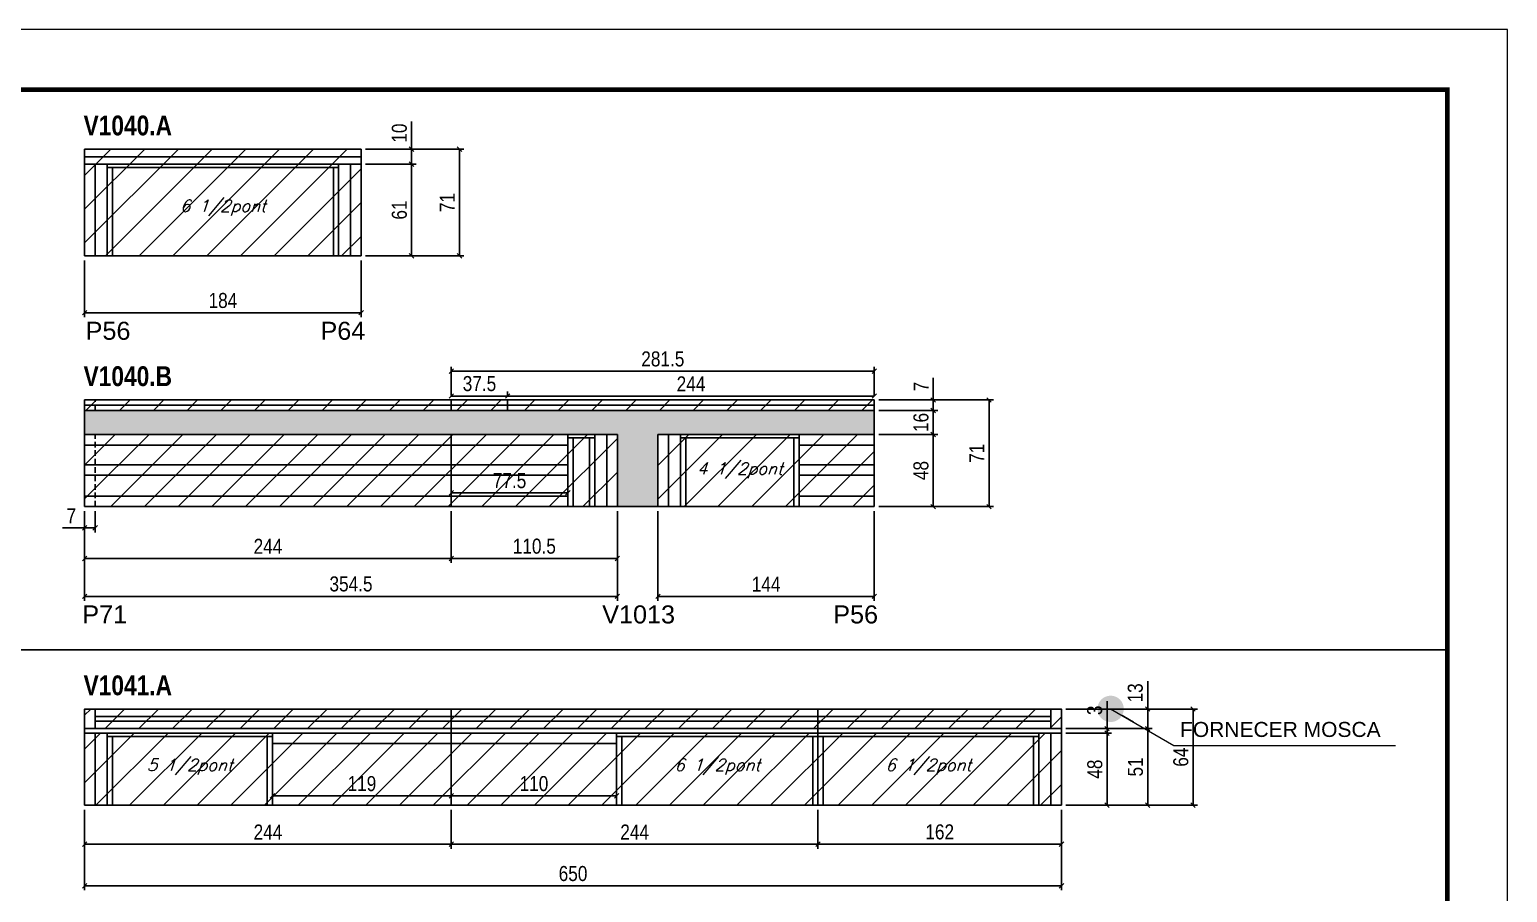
# Model space of a CAD drawing. Extents: x 3309 to 9563, y -2522 to 14608.
# Drawn here: x 3811 to 4794, y 7142 to 7716 of the extents above; entities that cross this region are included whole.
import ezdxf

# ---------------------------------------------------------------- set-up
doc = ezdxf.new("R2010")
doc.units = 0
doc.linetypes.add('DASHED', pattern=[0.75, 0.5, -0.25])
doc.linetypes.add('HIDDEN', pattern=[0.375, 0.25, -0.125])
for name, color, linetype in [('5', 5, 'Continuous'), ('COTA', 241, 'Continuous'), ('NOMENCLATURA', 7, 'Continuous'), ('Painéis', 200, 'Continuous'), ('SARR_2.2x10', 60, 'Continuous'), ('SARR_2.2x7', 40, 'Continuous'), ('SARR_3.5x7', 81, 'Continuous'), ('SARR_EDITAR', 141, 'Continuous'), ('texto', 7, 'Continuous')]:
    doc.layers.add(name, color=color, linetype=linetype)
for name, color, linetype, lineweight in [('CARIMBO', 255, 'Continuous', 9), ('Folhas', 255, 'Continuous', 9), ('Hachura', 251, 'Continuous', 9), ('SARRAFO DE PRESSAO', 251, 'DASHED', 9)]:
    doc.layers.add(name, color=color, linetype=linetype, lineweight=lineweight)
doc.styles.add('ARIAL', font='arial.ttf')
doc.styles.add('COTA TECNICA', font='techl___.ttf', dxfattribs={"height": 10})
doc.styles.add('Romans', font='romans.shx')
doc.styles.get("Standard").update_dxf_attribs({"font": 'arial.ttf'})
doc.styles.add('TECNICA', font='techb___.ttf', dxfattribs={"height": 10})
doc.dimstyles.new('3x', dxfattribs={"dimtxt": 10, "dimasz": 5, "dimexe": 7, "dimexo": 5, "dimgap": 4, "dimtad": 1, "dimdec": 4, "dimlfac": 0.333333, "dimdsep": 46, "dimtxsty": 'Standard', "dimblk": 'DOT', "dimcen": 0.09, "dimclrd": 1, "dimclre": 1, "dimclrt": 2, "dimadec": 0, "dimazin": 2, "dimtfac": 1, "dimtdec": 4, "dimtmove": 0, "dimatfit": 3, "dimldrblk": 'DOT', "dimfxl": 1, "dimtolj": 1, "dimtzin": 0, "dimlwd": 9, "dimlwe": 9, "dimarcsym": 0})
doc.dimstyles.new('PAINEL', dxfattribs={"dimtxt": 10, "dimasz": 3, "dimexe": 3, "dimexo": 3, "dimgap": 3, "dimtad": 1, "dimdec": 1, "dimzin": 12, "dimdsep": 46, "dimtxsty": 'COTA TECNICA', "dimblk1": 'OBLIQUE', "dimblk2": 'OBLIQUE', "dimsah": 1, "dimcen": 0.9, "dimclrd": 4, "dimclre": 4, "dimclrt": 240, "dimadec": 1, "dimazin": 3, "dimtfac": 1, "dimtdec": 1, "dimtmove": 0, "dimatfit": 3, "dimfxl": 1, "dimtolj": 1, "dimtzin": 12, "dimarcsym": 0})

# ---------------------------------------------------------------- blocks, each defined once
blk = doc.blocks.new('9999999999')
at = {"layer": 'Folhas'}
blk.add_lwpolyline([(98138.98, 34190.21), (99623.98, 34190.21), (99623.98, 35240.21), (98138.98, 35240.21)], close=True, dxfattribs=at)
at = {"layer": 'Folhas', "color": 30, "const_width": 3}
blk.add_lwpolyline([(98213.98, 34230.21), (99583.98, 34230.21), (99583.98, 35200.21), (98213.98, 35200.21)], close=True, dxfattribs=at)
blk = doc.blocks.new('_Oblique')
at = {"color": 0, "linetype": 'ByBlock', "lineweight": -2}
blk.add_line((-0.5, -0.5), (0.5, 0.5), dxfattribs=at)
blk = doc.blocks.new('*D802')
at = {"layer": 'COTA', "color": 4, "lineweight": -2, "transparency": 16777216}
for p, q in [((3847.56, 7562.79), (3847.56, 7524.95)), ((4031.56, 7562.79), (4031.56, 7524.95)), ((4031.56, 7527.95), (3847.56, 7527.95))]:
    blk.add_line(p, q, dxfattribs=at)
at = {"layer": 'Defpoints', "color": 0, "transparency": 16777216}
for p in [(3847.56, 7565.79), (4031.56, 7565.79), (3847.56, 7527.95)]:
    blk.add_point(p, dxfattribs=at)
at = {"layer": 'COTA', "color": 4, "lineweight": -2, "transparency": 16777216, "xscale": 3, "yscale": 3, "zscale": 3, "rotation": 180}
blk.add_blockref('_Oblique', (3847.56, 7527.95), dxfattribs=at)
at = {"layer": 'COTA', "color": 4, "lineweight": -2, "transparency": 16777216, "xscale": 3, "yscale": 3, "zscale": 3}
blk.add_blockref('_Oblique', (4031.56, 7527.95), dxfattribs=at)
at = {"layer": 'COTA', "color": 240, "transparency": 16777216, "insert": (3939.56, 7536.05), "char_height": 10, "attachment_point": 5, "style": 'COTA TECNICA'}
blk.add_mtext('\\A1;184', dxfattribs=at)
blk = doc.blocks.new('*D803')
at = {"layer": 'COTA', "color": 4, "lineweight": -2, "transparency": 16777216}
for p, q in [((4034.56, 7626.79), (4068.12, 7626.79)), ((4065.12, 7626.79), (4065.12, 7565.79)), ((4034.56, 7565.79), (4068.12, 7565.79))]:
    blk.add_line(p, q, dxfattribs=at)
at = {"layer": 'Defpoints', "color": 0, "transparency": 16777216}
for p in [(4031.56, 7626.79), (4031.56, 7565.79), (4065.12, 7565.79)]:
    blk.add_point(p, dxfattribs=at)
at = {"layer": 'COTA', "color": 4, "lineweight": -2, "transparency": 16777216, "xscale": 3, "yscale": 3, "zscale": 3}
for p, rotation in [((4065.12, 7626.79), 90), ((4065.12, 7565.79), 270)]:
    blk.add_blockref('_Oblique', p, dxfattribs=dict(at, rotation=rotation))
at = {"layer": 'COTA', "color": 240, "transparency": 16777216, "insert": (4057.02, 7596.29), "char_height": 10, "attachment_point": 5, "rotation": 90, "style": 'COTA TECNICA'}
blk.add_mtext('\\A1;61', dxfattribs=at)
blk = doc.blocks.new('*D804')
at = {"layer": 'COTA', "color": 4, "lineweight": -2, "transparency": 16777216}
for p, q in [((4065.12, 7636.79), (4065.12, 7655.22)), ((4034.56, 7636.79), (4068.12, 7636.79)), ((4065.12, 7626.79), (4065.12, 7636.79)), ((4034.56, 7626.79), (4068.12, 7626.79))]:
    blk.add_line(p, q, dxfattribs=at)
at = {"layer": 'Defpoints', "color": 0, "transparency": 16777216}
for p in [(4031.56, 7636.79), (4065.12, 7636.79), (4031.56, 7626.79)]:
    blk.add_point(p, dxfattribs=at)
at = {"layer": 'COTA', "color": 4, "lineweight": -2, "transparency": 16777216, "xscale": 3, "yscale": 3, "zscale": 3}
for p, rotation in [((4065.12, 7636.79), 90), ((4065.12, 7626.79), 270)]:
    blk.add_blockref('_Oblique', p, dxfattribs=dict(at, rotation=rotation))
at = {"layer": 'COTA', "color": 240, "transparency": 16777216, "insert": (4057.02, 7647.51), "char_height": 10, "attachment_point": 5, "rotation": 90, "style": 'COTA TECNICA'}
blk.add_mtext('\\A1;10', dxfattribs=at)
blk = doc.blocks.new('*D805')
at = {"layer": 'COTA', "color": 4, "lineweight": -2, "transparency": 16777216}
for p, q in [((4034.56, 7636.79), (4099.96, 7636.79)), ((4096.96, 7565.79), (4096.96, 7636.79)), ((4034.56, 7565.79), (4099.96, 7565.79))]:
    blk.add_line(p, q, dxfattribs=at)
at = {"layer": 'Defpoints', "color": 0, "transparency": 16777216}
for p in [(4031.56, 7636.79), (4096.96, 7636.79), (4031.56, 7565.79)]:
    blk.add_point(p, dxfattribs=at)
at = {"layer": 'COTA', "color": 4, "lineweight": -2, "transparency": 16777216, "xscale": 3, "yscale": 3, "zscale": 3}
for p, rotation in [((4096.96, 7636.79), 90), ((4096.96, 7565.79), 270)]:
    blk.add_blockref('_Oblique', p, dxfattribs=dict(at, rotation=rotation))
at = {"layer": 'COTA', "color": 240, "transparency": 16777216, "insert": (4088.89, 7601.29), "char_height": 10, "attachment_point": 5, "rotation": 90, "style": 'COTA TECNICA'}
blk.add_mtext('\\A1;71', dxfattribs=at)
blk = doc.blocks.new('*D806')
at = {"layer": 'COTA', "color": 4, "linetype": 'ByBlock', "lineweight": -2, "transparency": 16777216}
for p, q in [((3847.56, 7395.93), (3847.56, 7336.19)), ((4202.06, 7395.93), (4202.06, 7336.19)), ((4202.06, 7339.19), (3847.56, 7339.19))]:
    blk.add_line(p, q, dxfattribs=at)
at = {"layer": 'Defpoints', "color": 0, "linetype": 'ByBlock', "transparency": 16777216}
for p in [(3847.56, 7398.93), (4202.06, 7398.93), (3847.56, 7339.19)]:
    blk.add_point(p, dxfattribs=at)
at = {"layer": 'COTA', "color": 4, "linetype": 'ByBlock', "lineweight": -2, "transparency": 16777216, "xscale": 3, "yscale": 3, "zscale": 3, "rotation": 180}
blk.add_blockref('_Oblique', (3847.56, 7339.19), dxfattribs=at)
at = {"layer": 'COTA', "color": 4, "linetype": 'ByBlock', "lineweight": -2, "transparency": 16777216, "xscale": 3, "yscale": 3, "zscale": 3}
blk.add_blockref('_Oblique', (4202.06, 7339.19), dxfattribs=at)
at = {"layer": 'COTA', "color": 240, "linetype": 'ByBlock', "transparency": 16777216, "insert": (4024.81, 7347.41), "char_height": 10, "attachment_point": 5, "style": 'COTA TECNICA'}
blk.add_mtext('\\A1;354.5', dxfattribs=at)
blk = doc.blocks.new('*D807')
at = {"layer": 'COTA', "color": 4, "lineweight": -2, "transparency": 16777216}
for p, q in [((3847.56, 7395.93), (3847.56, 7361.44)), ((4091.56, 7395.93), (4091.56, 7361.44)), ((3847.56, 7364.44), (4091.56, 7364.44))]:
    blk.add_line(p, q, dxfattribs=at)
at = {"layer": 'Defpoints', "color": 0, "transparency": 16777216}
for p in [(3847.56, 7398.93), (4091.56, 7398.93), (4091.56, 7364.44)]:
    blk.add_point(p, dxfattribs=at)
at = {"layer": 'COTA', "color": 4, "lineweight": -2, "transparency": 16777216, "xscale": 3, "yscale": 3, "zscale": 3, "rotation": 180}
blk.add_blockref('_Oblique', (3847.56, 7364.44), dxfattribs=at)
at = {"layer": 'COTA', "color": 4, "lineweight": -2, "transparency": 16777216, "xscale": 3, "yscale": 3, "zscale": 3}
blk.add_blockref('_Oblique', (4091.56, 7364.44), dxfattribs=at)
at = {"layer": 'COTA', "color": 240, "transparency": 16777216, "insert": (3969.56, 7372.51), "char_height": 10, "attachment_point": 5, "style": 'COTA TECNICA'}
blk.add_mtext('\\A1;244', dxfattribs=at)
blk = doc.blocks.new('*D808')
at = {"layer": 'COTA', "color": 4, "lineweight": -2, "transparency": 16777216}
for p, q in [((4091.56, 7395.93), (4091.56, 7361.44)), ((4202.06, 7395.93), (4202.06, 7361.44)), ((4091.56, 7364.44), (4202.06, 7364.44))]:
    blk.add_line(p, q, dxfattribs=at)
at = {"layer": 'Defpoints', "color": 0, "transparency": 16777216}
for p in [(4091.56, 7398.93), (4202.06, 7398.93), (4202.06, 7364.44)]:
    blk.add_point(p, dxfattribs=at)
at = {"layer": 'COTA', "color": 4, "lineweight": -2, "transparency": 16777216, "xscale": 3, "yscale": 3, "zscale": 3, "rotation": 180}
blk.add_blockref('_Oblique', (4091.56, 7364.44), dxfattribs=at)
at = {"layer": 'COTA', "color": 4, "lineweight": -2, "transparency": 16777216, "xscale": 3, "yscale": 3, "zscale": 3}
blk.add_blockref('_Oblique', (4202.06, 7364.44), dxfattribs=at)
at = {"layer": 'COTA', "color": 240, "transparency": 16777216, "insert": (4146.81, 7372.55), "char_height": 10, "attachment_point": 5, "style": 'COTA TECNICA'}
blk.add_mtext('\\A1;110.5', dxfattribs=at)
blk = doc.blocks.new('*D809')
at = {"layer": 'COTA', "color": 4, "lineweight": -2, "transparency": 16777216}
for p, q in [((3847.56, 7395.93), (3847.56, 7381.78)), ((3854.56, 7395.93), (3854.56, 7381.78)), ((3847.56, 7384.78), (3832.83, 7384.78)), ((3854.56, 7384.78), (3847.56, 7384.78))]:
    blk.add_line(p, q, dxfattribs=at)
at = {"layer": 'Defpoints', "color": 0, "transparency": 16777216}
for p in [(3847.56, 7398.93), (3854.56, 7398.93), (3847.56, 7384.78)]:
    blk.add_point(p, dxfattribs=at)
at = {"layer": 'COTA', "color": 4, "lineweight": -2, "transparency": 16777216, "xscale": 3, "yscale": 3, "zscale": 3, "rotation": 180}
blk.add_blockref('_Oblique', (3847.56, 7384.78), dxfattribs=at)
at = {"layer": 'COTA', "color": 4, "lineweight": -2, "transparency": 16777216, "xscale": 3, "yscale": 3, "zscale": 3}
blk.add_blockref('_Oblique', (3854.56, 7384.78), dxfattribs=at)
at = {"layer": 'COTA', "color": 240, "transparency": 16777216, "insert": (3838.7, 7392.85), "char_height": 10, "attachment_point": 5, "style": 'COTA TECNICA'}
blk.add_mtext('\\A1;7', dxfattribs=at)
blk = doc.blocks.new('*D810')
at = {"layer": 'COTA', "color": 4, "lineweight": -2, "transparency": 16777216}
for p, q in [((4091.56, 7408.93), (4091.56, 7411.05)), ((4169.06, 7408.05), (4091.56, 7408.05)), ((4169.06, 7408.93), (4169.06, 7411.05))]:
    blk.add_line(p, q, dxfattribs=at)
at = {"layer": 'Defpoints', "color": 0, "transparency": 16777216}
for p in [(4091.56, 7408.05), (4091.56, 7405.93), (4169.06, 7405.93)]:
    blk.add_point(p, dxfattribs=at)
at = {"layer": 'COTA', "color": 4, "lineweight": -2, "transparency": 16777216, "xscale": 3, "yscale": 3, "zscale": 3, "rotation": 180}
blk.add_blockref('_Oblique', (4091.56, 7408.05), dxfattribs=at)
at = {"layer": 'COTA', "color": 4, "lineweight": -2, "transparency": 16777216, "xscale": 3, "yscale": 3, "zscale": 3}
blk.add_blockref('_Oblique', (4169.06, 7408.05), dxfattribs=at)
at = {"layer": 'COTA', "color": 240, "transparency": 16777216, "insert": (4130.31, 7416.16), "char_height": 10, "attachment_point": 5, "style": 'COTA TECNICA'}
blk.add_mtext('\\A1;77.5', dxfattribs=at)
blk = doc.blocks.new('*D811')
at = {"layer": 'COTA', "color": 4, "lineweight": -2, "transparency": 16777216}
for p, q in [((4229.06, 7395.93), (4229.06, 7336.19)), ((4373.06, 7395.93), (4373.06, 7336.19)), ((4229.06, 7339.19), (4373.06, 7339.19))]:
    blk.add_line(p, q, dxfattribs=at)
at = {"layer": 'Defpoints', "color": 0, "transparency": 16777216}
for p in [(4229.06, 7398.93), (4373.06, 7398.93), (4373.06, 7339.19)]:
    blk.add_point(p, dxfattribs=at)
at = {"layer": 'COTA', "color": 4, "lineweight": -2, "transparency": 16777216, "xscale": 3, "yscale": 3, "zscale": 3, "rotation": 180}
blk.add_blockref('_Oblique', (4229.06, 7339.19), dxfattribs=at)
at = {"layer": 'COTA', "color": 4, "lineweight": -2, "transparency": 16777216, "xscale": 3, "yscale": 3, "zscale": 3}
blk.add_blockref('_Oblique', (4373.06, 7339.19), dxfattribs=at)
at = {"layer": 'COTA', "color": 240, "transparency": 16777216, "insert": (4301.06, 7347.26), "char_height": 10, "attachment_point": 5, "style": 'COTA TECNICA'}
blk.add_mtext('\\A1;144', dxfattribs=at)
blk = doc.blocks.new('*D812')
at = {"layer": 'COTA', "color": 4, "lineweight": -2, "transparency": 16777216}
for p, q in [((4376.06, 7446.93), (4415.23, 7446.93)), ((4412.23, 7446.93), (4412.23, 7398.93)), ((4376.06, 7398.93), (4415.23, 7398.93))]:
    blk.add_line(p, q, dxfattribs=at)
at = {"layer": 'Defpoints', "color": 0, "transparency": 16777216}
for p in [(4373.06, 7446.93), (4373.06, 7398.93), (4412.23, 7398.93)]:
    blk.add_point(p, dxfattribs=at)
at = {"layer": 'COTA', "color": 4, "lineweight": -2, "transparency": 16777216, "xscale": 3, "yscale": 3, "zscale": 3}
for p, rotation in [((4412.23, 7446.93), 90), ((4412.23, 7398.93), 270)]:
    blk.add_blockref('_Oblique', p, dxfattribs=dict(at, rotation=rotation))
at = {"layer": 'COTA', "color": 240, "transparency": 16777216, "insert": (4404.13, 7422.93), "char_height": 10, "attachment_point": 5, "rotation": 90, "style": 'COTA TECNICA'}
blk.add_mtext('\\A1;48', dxfattribs=at)
blk = doc.blocks.new('*D813')
at = {"layer": 'COTA', "color": 4, "lineweight": -2, "transparency": 16777216}
for p, q in [((4376.06, 7462.93), (4415.23, 7462.93)), ((4412.23, 7446.93), (4412.23, 7462.93)), ((4376.06, 7446.93), (4415.23, 7446.93))]:
    blk.add_line(p, q, dxfattribs=at)
at = {"layer": 'Defpoints', "color": 0, "transparency": 16777216}
for p in [(4373.06, 7462.93), (4412.23, 7462.93), (4373.06, 7446.93)]:
    blk.add_point(p, dxfattribs=at)
at = {"layer": 'COTA', "color": 4, "lineweight": -2, "transparency": 16777216, "xscale": 3, "yscale": 3, "zscale": 3}
for p, rotation in [((4412.23, 7462.93), 90), ((4412.23, 7446.93), 270)]:
    blk.add_blockref('_Oblique', p, dxfattribs=dict(at, rotation=rotation))
at = {"layer": 'COTA', "color": 240, "transparency": 16777216, "insert": (4404.13, 7454.93), "char_height": 10, "attachment_point": 5, "rotation": 90, "style": 'COTA TECNICA'}
blk.add_mtext('\\A1;16', dxfattribs=at)
blk = doc.blocks.new('*D798')
at = {"layer": 'COTA', "color": 4, "lineweight": -2, "transparency": 16777216}
for p, q in [((4412.23, 7469.93), (4412.23, 7484.66)), ((4376.06, 7469.93), (4415.23, 7469.93)), ((4412.23, 7462.93), (4412.23, 7469.93)), ((4376.06, 7462.93), (4415.23, 7462.93))]:
    blk.add_line(p, q, dxfattribs=at)
at = {"layer": 'Defpoints', "color": 0, "transparency": 16777216}
for p in [(4373.06, 7469.93), (4412.23, 7469.93), (4373.06, 7462.93)]:
    blk.add_point(p, dxfattribs=at)
at = {"layer": 'COTA', "color": 4, "lineweight": -2, "transparency": 16777216, "xscale": 3, "yscale": 3, "zscale": 3}
for p, rotation in [((4412.23, 7469.93), 90), ((4412.23, 7462.93), 270)]:
    blk.add_blockref('_Oblique', p, dxfattribs=dict(at, rotation=rotation))
at = {"layer": 'COTA', "color": 240, "transparency": 16777216, "insert": (4404.16, 7478.8), "char_height": 10, "attachment_point": 5, "rotation": 90, "style": 'COTA TECNICA'}
blk.add_mtext('\\A1;7', dxfattribs=at)
blk = doc.blocks.new('*D814')
at = {"layer": 'COTA', "color": 4, "lineweight": -2, "transparency": 16777216}
for p, q in [((4376.06, 7469.93), (4452.37, 7469.93)), ((4449.37, 7398.93), (4449.37, 7469.93)), ((4376.06, 7398.93), (4452.37, 7398.93))]:
    blk.add_line(p, q, dxfattribs=at)
at = {"layer": 'Defpoints', "color": 0, "transparency": 16777216}
for p in [(4373.06, 7469.93), (4449.37, 7469.93), (4373.06, 7398.93)]:
    blk.add_point(p, dxfattribs=at)
at = {"layer": 'COTA', "color": 4, "lineweight": -2, "transparency": 16777216, "xscale": 3, "yscale": 3, "zscale": 3}
for p, rotation in [((4449.37, 7469.93), 90), ((4449.37, 7398.93), 270)]:
    blk.add_blockref('_Oblique', p, dxfattribs=dict(at, rotation=rotation))
at = {"layer": 'COTA', "color": 240, "transparency": 16777216, "insert": (4441.3, 7434.43), "char_height": 10, "attachment_point": 5, "rotation": 90, "style": 'COTA TECNICA'}
blk.add_mtext('\\A1;71', dxfattribs=at)
blk = doc.blocks.new('*D815')
at = {"layer": 'COTA', "color": 4, "lineweight": -2, "transparency": 16777216}
for p, q in [((4091.56, 7472.93), (4091.56, 7492.03)), ((4091.56, 7489.03), (4373.06, 7489.03)), ((4373.06, 7472.93), (4373.06, 7492.03))]:
    blk.add_line(p, q, dxfattribs=at)
at = {"layer": 'Defpoints', "color": 0, "transparency": 16777216}
for p in [(4373.06, 7489.03), (4091.56, 7469.93), (4373.06, 7469.93)]:
    blk.add_point(p, dxfattribs=at)
at = {"layer": 'COTA', "color": 4, "lineweight": -2, "transparency": 16777216, "xscale": 3, "yscale": 3, "zscale": 3, "rotation": 180}
blk.add_blockref('_Oblique', (4091.56, 7489.03), dxfattribs=at)
at = {"layer": 'COTA', "color": 4, "lineweight": -2, "transparency": 16777216, "xscale": 3, "yscale": 3, "zscale": 3}
blk.add_blockref('_Oblique', (4373.06, 7489.03), dxfattribs=at)
at = {"layer": 'COTA', "color": 240, "transparency": 16777216, "insert": (4232.31, 7497.16), "char_height": 10, "attachment_point": 5, "style": 'COTA TECNICA'}
blk.add_mtext('\\A1;281.5', dxfattribs=at)
blk = doc.blocks.new('*D816')
at = {"layer": 'COTA', "color": 4, "lineweight": -2, "transparency": 16777216}
for p, q in [((4091.56, 7472.93), (4091.56, 7475.53)), ((4129.06, 7472.93), (4129.06, 7475.53)), ((4091.56, 7472.53), (4129.06, 7472.53))]:
    blk.add_line(p, q, dxfattribs=at)
at = {"layer": 'Defpoints', "color": 0, "transparency": 16777216}
for p in [(4091.56, 7469.93), (4129.06, 7472.53), (4129.06, 7469.93)]:
    blk.add_point(p, dxfattribs=at)
at = {"layer": 'COTA', "color": 4, "lineweight": -2, "transparency": 16777216, "xscale": 3, "yscale": 3, "zscale": 3, "rotation": 180}
blk.add_blockref('_Oblique', (4091.56, 7472.53), dxfattribs=at)
at = {"layer": 'COTA', "color": 4, "lineweight": -2, "transparency": 16777216, "xscale": 3, "yscale": 3, "zscale": 3}
blk.add_blockref('_Oblique', (4129.06, 7472.53), dxfattribs=at)
at = {"layer": 'COTA', "color": 240, "transparency": 16777216, "insert": (4110.31, 7480.75), "char_height": 10, "attachment_point": 5, "style": 'COTA TECNICA'}
blk.add_mtext('\\A1;37.5', dxfattribs=at)
blk = doc.blocks.new('*D817')
at = {"layer": 'COTA', "color": 4, "lineweight": -2, "transparency": 16777216}
for p, q in [((4129.06, 7472.93), (4129.06, 7475.53)), ((4373.06, 7472.93), (4373.06, 7475.53)), ((4129.06, 7472.53), (4373.06, 7472.53))]:
    blk.add_line(p, q, dxfattribs=at)
at = {"layer": 'Defpoints', "color": 0, "transparency": 16777216}
for p in [(4129.06, 7469.93), (4373.06, 7472.53), (4373.06, 7469.93)]:
    blk.add_point(p, dxfattribs=at)
at = {"layer": 'COTA', "color": 4, "lineweight": -2, "transparency": 16777216, "xscale": 3, "yscale": 3, "zscale": 3, "rotation": 180}
blk.add_blockref('_Oblique', (4129.06, 7472.53), dxfattribs=at)
at = {"layer": 'COTA', "color": 4, "lineweight": -2, "transparency": 16777216, "xscale": 3, "yscale": 3, "zscale": 3}
blk.add_blockref('_Oblique', (4373.06, 7472.53), dxfattribs=at)
at = {"layer": 'COTA', "color": 240, "transparency": 16777216, "insert": (4251.06, 7480.6), "char_height": 10, "attachment_point": 5, "style": 'COTA TECNICA'}
blk.add_mtext('\\A1;244', dxfattribs=at)
blk = doc.blocks.new('*D823')
at = {"layer": 'COTA', "color": 4, "linetype": 'ByBlock', "lineweight": -2, "transparency": 16777216}
for p, q in [((4091.56, 7197.2), (4091.56, 7171.28)), ((4335.56, 7197.2), (4335.56, 7171.28)), ((4335.56, 7174.28), (4091.56, 7174.28))]:
    blk.add_line(p, q, dxfattribs=at)
at = {"layer": 'Defpoints', "color": 0, "linetype": 'ByBlock', "transparency": 16777216}
for p in [(4091.56, 7200.2), (4335.56, 7200.2), (4091.56, 7174.28)]:
    blk.add_point(p, dxfattribs=at)
at = {"layer": 'COTA', "color": 4, "linetype": 'ByBlock', "lineweight": -2, "transparency": 16777216, "xscale": 3, "yscale": 3, "zscale": 3, "rotation": 180}
blk.add_blockref('_Oblique', (4091.56, 7174.28), dxfattribs=at)
at = {"layer": 'COTA', "color": 4, "linetype": 'ByBlock', "lineweight": -2, "transparency": 16777216, "xscale": 3, "yscale": 3, "zscale": 3}
blk.add_blockref('_Oblique', (4335.56, 7174.28), dxfattribs=at)
at = {"layer": 'COTA', "color": 240, "linetype": 'ByBlock', "transparency": 16777216, "insert": (4213.56, 7182.36), "char_height": 10, "attachment_point": 5, "style": 'COTA TECNICA'}
blk.add_mtext('\\A1;244', dxfattribs=at)
blk = doc.blocks.new('*D824')
at = {"layer": 'COTA', "color": 4, "linetype": 'ByBlock', "lineweight": -2, "transparency": 16777216}
for p, q in [((3847.56, 7197.2), (3847.56, 7171.28)), ((4091.56, 7197.2), (4091.56, 7171.28)), ((4091.56, 7174.28), (3847.56, 7174.28))]:
    blk.add_line(p, q, dxfattribs=at)
at = {"layer": 'Defpoints', "color": 0, "linetype": 'ByBlock', "transparency": 16777216}
for p in [(3847.56, 7200.2), (4091.56, 7200.2), (3847.56, 7174.28)]:
    blk.add_point(p, dxfattribs=at)
at = {"layer": 'COTA', "color": 4, "linetype": 'ByBlock', "lineweight": -2, "transparency": 16777216, "xscale": 3, "yscale": 3, "zscale": 3, "rotation": 180}
blk.add_blockref('_Oblique', (3847.56, 7174.28), dxfattribs=at)
at = {"layer": 'COTA', "color": 4, "linetype": 'ByBlock', "lineweight": -2, "transparency": 16777216, "xscale": 3, "yscale": 3, "zscale": 3}
blk.add_blockref('_Oblique', (4091.56, 7174.28), dxfattribs=at)
at = {"layer": 'COTA', "color": 240, "linetype": 'ByBlock', "transparency": 16777216, "insert": (3969.56, 7182.36), "char_height": 10, "attachment_point": 5, "style": 'COTA TECNICA'}
blk.add_mtext('\\A1;244', dxfattribs=at)
blk = doc.blocks.new('*D826')
at = {"layer": 'COTA', "color": 4, "linetype": 'ByBlock', "lineweight": -2, "transparency": 16777216}
for p, q in [((3847.56, 7197.2), (3847.56, 7143.57)), ((4497.56, 7197.2), (4497.56, 7143.57)), ((4497.56, 7146.57), (3847.56, 7146.57))]:
    blk.add_line(p, q, dxfattribs=at)
at = {"layer": 'Defpoints', "color": 0, "linetype": 'ByBlock', "transparency": 16777216}
for p in [(3847.56, 7200.2), (4497.56, 7200.2), (3847.56, 7146.57)]:
    blk.add_point(p, dxfattribs=at)
at = {"layer": 'COTA', "color": 4, "linetype": 'ByBlock', "lineweight": -2, "transparency": 16777216, "xscale": 3, "yscale": 3, "zscale": 3, "rotation": 180}
blk.add_blockref('_Oblique', (3847.56, 7146.57), dxfattribs=at)
at = {"layer": 'COTA', "color": 4, "linetype": 'ByBlock', "lineweight": -2, "transparency": 16777216, "xscale": 3, "yscale": 3, "zscale": 3}
blk.add_blockref('_Oblique', (4497.56, 7146.57), dxfattribs=at)
at = {"layer": 'COTA', "color": 240, "linetype": 'ByBlock', "transparency": 16777216, "insert": (4172.56, 7154.68), "char_height": 10, "attachment_point": 5, "style": 'COTA TECNICA'}
blk.add_mtext('\\A1;650', dxfattribs=at)
blk = doc.blocks.new('*D827')
at = {"layer": 'COTA', "color": 4, "lineweight": -2, "transparency": 16777216}
for p, q in [((4335.56, 7197.2), (4335.56, 7171.28)), ((4497.56, 7197.2), (4497.56, 7171.28)), ((4335.56, 7174.28), (4497.56, 7174.28))]:
    blk.add_line(p, q, dxfattribs=at)
at = {"layer": 'Defpoints', "color": 0, "transparency": 16777216}
for p in [(4335.56, 7200.2), (4497.56, 7200.2), (4497.56, 7174.28)]:
    blk.add_point(p, dxfattribs=at)
at = {"layer": 'COTA', "color": 4, "lineweight": -2, "transparency": 16777216, "xscale": 3, "yscale": 3, "zscale": 3, "rotation": 180}
blk.add_blockref('_Oblique', (4335.56, 7174.28), dxfattribs=at)
at = {"layer": 'COTA', "color": 4, "lineweight": -2, "transparency": 16777216, "xscale": 3, "yscale": 3, "zscale": 3}
blk.add_blockref('_Oblique', (4497.56, 7174.28), dxfattribs=at)
at = {"layer": 'COTA', "color": 240, "transparency": 16777216, "insert": (4416.56, 7182.39), "char_height": 10, "attachment_point": 5, "style": 'COTA TECNICA'}
blk.add_mtext('\\A1;162', dxfattribs=at)
blk = doc.blocks.new('*D828')
at = {"layer": 'COTA', "color": 4, "lineweight": -2, "transparency": 16777216}
for p, q in [((4500.56, 7251.2), (4557.96, 7251.2)), ((4554.96, 7251.2), (4554.96, 7200.2)), ((4500.56, 7200.2), (4557.96, 7200.2))]:
    blk.add_line(p, q, dxfattribs=at)
at = {"layer": 'Defpoints', "color": 0, "transparency": 16777216}
for p in [(4497.56, 7251.2), (4497.56, 7200.2), (4554.96, 7200.2)]:
    blk.add_point(p, dxfattribs=at)
at = {"layer": 'COTA', "color": 4, "lineweight": -2, "transparency": 16777216, "xscale": 3, "yscale": 3, "zscale": 3}
for p, rotation in [((4554.96, 7251.2), 90), ((4554.96, 7200.2), 270)]:
    blk.add_blockref('_Oblique', p, dxfattribs=dict(at, rotation=rotation))
at = {"layer": 'COTA', "color": 240, "transparency": 16777216, "insert": (4546.85, 7225.7), "char_height": 10, "attachment_point": 5, "rotation": 90, "style": 'COTA TECNICA'}
blk.add_mtext('\\A1;51', dxfattribs=at)
blk = doc.blocks.new('*D829')
at = {"layer": 'COTA', "color": 4, "lineweight": -2, "transparency": 16777216}
for p, q in [((4554.96, 7264.2), (4554.96, 7282.72)), ((4500.56, 7264.2), (4557.96, 7264.2)), ((4554.96, 7251.2), (4554.96, 7264.2)), ((4500.56, 7251.2), (4557.96, 7251.2))]:
    blk.add_line(p, q, dxfattribs=at)
at = {"layer": 'Defpoints', "color": 0, "transparency": 16777216}
for p in [(4497.56, 7264.2), (4554.96, 7264.2), (4497.56, 7251.2)]:
    blk.add_point(p, dxfattribs=at)
at = {"layer": 'COTA', "color": 4, "lineweight": -2, "transparency": 16777216, "xscale": 3, "yscale": 3, "zscale": 3}
for p, rotation in [((4554.96, 7264.2), 90), ((4554.96, 7251.2), 270)]:
    blk.add_blockref('_Oblique', p, dxfattribs=dict(at, rotation=rotation))
at = {"layer": 'COTA', "color": 240, "transparency": 16777216, "insert": (4546.74, 7274.96), "char_height": 10, "attachment_point": 5, "rotation": 90, "style": 'COTA TECNICA'}
blk.add_mtext('\\A1;13', dxfattribs=at)
blk = doc.blocks.new('*D830')
at = {"layer": 'COTA', "color": 4, "lineweight": -2, "transparency": 16777216}
for p, q in [((4500.56, 7264.2), (4588.16, 7264.2)), ((4585.16, 7200.2), (4585.16, 7264.2)), ((4500.56, 7200.2), (4588.16, 7200.2))]:
    blk.add_line(p, q, dxfattribs=at)
at = {"layer": 'Defpoints', "color": 0, "transparency": 16777216}
for p in [(4497.56, 7264.2), (4585.16, 7264.2), (4497.56, 7200.2)]:
    blk.add_point(p, dxfattribs=at)
at = {"layer": 'COTA', "color": 4, "lineweight": -2, "transparency": 16777216, "xscale": 3, "yscale": 3, "zscale": 3}
for p, rotation in [((4585.16, 7264.2), 90), ((4585.16, 7200.2), 270)]:
    blk.add_blockref('_Oblique', p, dxfattribs=dict(at, rotation=rotation))
at = {"layer": 'COTA', "color": 240, "transparency": 16777216, "insert": (4577.06, 7232.2), "char_height": 10, "attachment_point": 5, "rotation": 90, "style": 'COTA TECNICA'}
blk.add_mtext('\\A1;64', dxfattribs=at)
blk = doc.blocks.new('*D831')
at = {"layer": 'COTA', "color": 4, "lineweight": -2, "transparency": 16777216}
for p, q in [((3972.56, 7203.2), (3972.56, 7209.43)), ((4091.56, 7203.2), (4091.56, 7209.43)), ((3972.56, 7206.43), (4091.56, 7206.43))]:
    blk.add_line(p, q, dxfattribs=at)
at = {"layer": 'Defpoints', "color": 0, "transparency": 16777216}
for p in [(3972.56, 7200.2), (4091.56, 7206.43), (4091.56, 7200.2)]:
    blk.add_point(p, dxfattribs=at)
at = {"layer": 'COTA', "color": 4, "lineweight": -2, "transparency": 16777216, "xscale": 3, "yscale": 3, "zscale": 3, "rotation": 180}
blk.add_blockref('_Oblique', (3972.56, 7206.43), dxfattribs=at)
at = {"layer": 'COTA', "color": 4, "lineweight": -2, "transparency": 16777216, "xscale": 3, "yscale": 3, "zscale": 3}
blk.add_blockref('_Oblique', (4091.56, 7206.43), dxfattribs=at)
at = {"layer": 'COTA', "color": 240, "transparency": 16777216, "insert": (4032.06, 7214.52), "char_height": 10, "attachment_point": 5, "style": 'COTA TECNICA'}
blk.add_mtext('\\A1;119', dxfattribs=at)
blk = doc.blocks.new('*D832')
at = {"layer": 'COTA', "color": 4, "lineweight": -2, "transparency": 16777216}
for p, q in [((4091.56, 7203.2), (4091.56, 7209.43)), ((4201.56, 7203.2), (4201.56, 7209.43)), ((4091.56, 7206.43), (4201.56, 7206.43))]:
    blk.add_line(p, q, dxfattribs=at)
at = {"layer": 'Defpoints', "color": 0, "transparency": 16777216}
for p in [(4091.56, 7200.2), (4201.56, 7206.43), (4201.56, 7200.2)]:
    blk.add_point(p, dxfattribs=at)
at = {"layer": 'COTA', "color": 4, "lineweight": -2, "transparency": 16777216, "xscale": 3, "yscale": 3, "zscale": 3, "rotation": 180}
blk.add_blockref('_Oblique', (4091.56, 7206.43), dxfattribs=at)
at = {"layer": 'COTA', "color": 4, "lineweight": -2, "transparency": 16777216, "xscale": 3, "yscale": 3, "zscale": 3}
blk.add_blockref('_Oblique', (4201.56, 7206.43), dxfattribs=at)
at = {"layer": 'COTA', "color": 240, "transparency": 16777216, "insert": (4146.56, 7214.54), "char_height": 10, "attachment_point": 5, "style": 'COTA TECNICA'}
blk.add_mtext('\\A1;110', dxfattribs=at)
blk = doc.blocks.new('*D844')
at = {"layer": 'COTA', "color": 4, "lineweight": -2, "transparency": 16777216}
for p, q in [((4500.56, 7248.2), (4530.92, 7248.2)), ((4527.92, 7200.2), (4527.92, 7248.2)), ((4500.56, 7200.2), (4530.92, 7200.2))]:
    blk.add_line(p, q, dxfattribs=at)
at = {"layer": 'Defpoints', "color": 0, "transparency": 16777216}
for p in [(4497.56, 7248.2), (4527.92, 7248.2), (4497.56, 7200.2)]:
    blk.add_point(p, dxfattribs=at)
at = {"layer": 'COTA', "color": 4, "lineweight": -2, "transparency": 16777216, "xscale": 3, "yscale": 3, "zscale": 3}
for p, rotation in [((4527.92, 7248.2), 90), ((4527.92, 7200.2), 270)]:
    blk.add_blockref('_Oblique', p, dxfattribs=dict(at, rotation=rotation))
at = {"layer": 'COTA', "color": 240, "transparency": 16777216, "insert": (4519.82, 7224.2), "char_height": 10, "attachment_point": 5, "rotation": 90, "style": 'COTA TECNICA'}
blk.add_mtext('\\A1;48', dxfattribs=at)
blk = doc.blocks.new('*D845')
at = {"layer": 'COTA', "color": 4, "lineweight": -2, "transparency": 16777216}
for p, q in [((4527.92, 7251.2), (4527.92, 7269.53)), ((4500.56, 7251.2), (4530.92, 7251.2)), ((4500.56, 7248.2), (4530.92, 7248.2)), ((4527.92, 7248.2), (4527.92, 7251.2)), ((4527.92, 7248.2), (4527.92, 7245.2))]:
    blk.add_line(p, q, dxfattribs=at)
at = {"layer": 'Defpoints', "color": 0, "transparency": 16777216}
for p in [(4497.56, 7251.2), (4497.56, 7248.2), (4527.92, 7251.2)]:
    blk.add_point(p, dxfattribs=at)
at = {"layer": 'COTA', "color": 4, "lineweight": -2, "transparency": 16777216, "xscale": 3, "yscale": 3, "zscale": 3}
for p, rotation in [((4527.92, 7251.2), 270), ((4527.92, 7248.2), 90)]:
    blk.add_blockref('_Oblique', p, dxfattribs=dict(at, rotation=rotation))
at = {"layer": 'COTA', "color": 240, "transparency": 16777216, "insert": (4519.7, 7263.36), "char_height": 10, "attachment_point": 5, "rotation": 90, "style": 'COTA TECNICA'}
blk.add_mtext('\\A1;3', dxfattribs=at)
blk = doc.blocks.new('_Dot')
at = {"color": 0, "linetype": 'ByBlock', "lineweight": -2}
blk.add_line((-0.5, 0), (-1, 0), dxfattribs=at)
at = {"color": 0, "linetype": 'ByBlock', "const_width": 0.5}
blk.add_lwpolyline([(-0.25, 0, 1), (0.25, 0, 1)], format="xyb", close=True, dxfattribs=at)

msp = doc.modelspace()

# ---------------------------------------------------------------- hatches: boundary and pattern name
at = {"layer": 'COTA'}
h = msp.add_hatch(dxfattribs=at)
h.set_pattern_fill('AR-CONC', color=256, scale=0.03)
h.set_pattern_definition([(50, (-1598.5, -758.526), (5.46554, -0.4781726), [0.5715, -6.2865]), (355, (-1598.5, -758.526), (-1.0573026, 5.7317054), [0.4572, -5.0292175]), (100.451445, (-1598.0445, -758.566), (4.4082374, 5.2535326), [0.4857003, -5.3427073]), (46.1842, (-1598.5, -757.002), (8.1323712, -1.26127), [0.85725, -9.42975]), (96.63556, (-1597.822, -757.107), (7.122124, 7.422784), [0.728551, -8.014068]), (351.18415, (-1598.5, -757.002), (7.122124, 7.422784), [0.685799, -7.543792]), (21, (-1597.738, -757.383), (4.5484317, -3.067956), [0.5715, -6.2865]), (326, (-1597.738, -757.383), (1.854061, 5.525639), [0.4572, -5.0292]), (71.451445, (-1597.359, -757.6386), (6.4024926, 2.457683), [0.4857003, -5.342698]), (37.5, (-1598.5, -758.5259), (0.0926581, 2.53665117), [0, -4.96824, 0, -5.1054, 0, -5.04825]), (7.5, (-1598.5, -758.526), (2.0045899, 3.00541724), [0, -2.91084, 0, -4.85394, 0, -1.92405]), (327.5, (-1600.1993, -758.5259), (4.06771786, -0.1718623), [0, -1.905, 0, -5.9436, 0, -7.8867]), (317.5, (-1600.9613, -758.526), (4.4438754, 0.7627947), [0, -2.4765, 0, -3.94716, 0, -5.6007])])
h.paths.add_polyline_path([(4202.06, 7398.93), (4229.06, 7398.93), (4229.06, 7446.93), (4373.06, 7446.93), (4373.06, 7462.93), (3847.56, 7462.93), (3847.56, 7446.93), (4202.06, 7446.93)])
at = {"layer": 'Hachura', "linetype": 'ByBlock'}
h = msp.add_hatch(dxfattribs=at)
h.set_pattern_fill('ANSI31', color=256, scale=5)
h.paths.add_polyline_path([(4031.56, 7565.79), (4031.56, 7626.79), (3847.56, 7626.79), (3847.56, 7565.79)])
h.paths.add_polyline_path([(3847.56, 7636.79), (3847.56, 7626.79), (4031.56, 7626.79), (4031.56, 7636.79)])
h = msp.add_hatch(dxfattribs=at)
h.set_pattern_fill('ANSI31', color=256, scale=5)
h.paths.add_polyline_path([(3847.56, 7469.93), (3847.56, 7462.93), (4091.56, 7462.93), (4091.56, 7469.93)])
h.paths.add_polyline_path([(4129.06, 7462.93), (4129.06, 7469.93), (4091.56, 7469.93), (4091.56, 7462.93)])
h.paths.add_polyline_path([(4129.06, 7469.93), (4129.06, 7462.93), (4373.06, 7462.93), (4373.06, 7469.93)])
h = msp.add_hatch(dxfattribs=at)
h.set_pattern_fill('ANSI31', color=256, scale=5)
h.set_pattern_definition([(45, (-1598.5, -758.526), (-11.22532, 11.22532), [])])
h.paths.add_polyline_path([(4091.56, 7446.93), (3847.56, 7446.93), (3847.56, 7398.93), (4091.56, 7398.93)])
h.paths.add_polyline_path([(4202.06, 7446.93), (4091.56, 7446.93), (4091.56, 7398.93), (4202.06, 7398.93)])
h.paths.add_polyline_path([(4373.06, 7446.93), (4229.06, 7446.93), (4229.06, 7398.93), (4373.06, 7398.93)])
h = msp.add_hatch(dxfattribs=at)
h.set_pattern_fill('ANSI31', color=256, scale=5)
h.paths.add_polyline_path([(4091.56, 7200.2), (4091.56, 7248.2), (3847.56, 7248.2), (3847.56, 7200.2)])
h.paths.add_polyline_path([(3847.56, 7264.2), (3847.56, 7251.2), (4091.56, 7251.2), (4091.56, 7264.2)])
h.paths.add_polyline_path([(4091.56, 7264.2), (4091.56, 7251.2), (4335.56, 7251.2), (4335.56, 7264.2)])
h.paths.add_polyline_path([(4091.56, 7248.2), (4091.56, 7200.2), (4335.56, 7200.2), (4335.56, 7248.2)])
h.paths.add_polyline_path([(4335.56, 7248.2), (4335.56, 7200.2), (4497.56, 7200.2), (4497.56, 7248.2)])
h.paths.add_polyline_path([(4335.56, 7264.2), (4335.56, 7251.2), (4497.56, 7251.2), (4497.56, 7264.2)])

# ---------------------------------------------------------------- linework, layer by layer
at = {"layer": 'COTA'}
for p, q in [((3847.56, 7462.93), (3847.56, 7446.93)), ((4373.06, 7446.93), (4373.06, 7462.93)), ((4202.06, 7398.93), (4229.06, 7398.93)), ((3384.37, 7303.51), (4754.37, 7303.51))]:
    msp.add_line(p, q, dxfattribs=at)
at = {"layer": 'Painéis', "linetype": 'ByBlock'}
for p, q in [((4031.56, 7636.79), (3847.56, 7636.79)), ((3847.56, 7636.79), (3847.56, 7626.79)), ((4031.56, 7626.79), (4031.56, 7636.79)), ((3847.56, 7626.79), (4031.56, 7626.79)), ((3847.56, 7565.79), (3847.56, 7626.79)), ((4031.56, 7565.79), (4031.56, 7626.79)), ((3847.56, 7565.79), (4031.56, 7565.79)), ((3847.56, 7469.93), (4373.06, 7469.93)), ((3847.56, 7462.93), (3847.56, 7469.93)), ((4091.56, 7462.93), (4091.56, 7469.93)), ((4129.06, 7462.93), (4129.06, 7469.93)), ((4373.06, 7462.93), (4373.06, 7469.93)), ((3847.56, 7462.93), (4373.06, 7462.93)), ((4202.06, 7446.93), (3847.56, 7446.93)), ((3847.56, 7398.93), (3847.56, 7446.93)), ((4091.56, 7398.93), (4091.56, 7446.93)), ((4202.06, 7398.93), (4202.06, 7446.93)), ((4229.06, 7398.93), (4229.06, 7446.93)), ((4229.06, 7446.93), (4373.06, 7446.93)), ((4373.06, 7446.93), (4373.06, 7398.93)), ((4202.06, 7398.93), (3847.56, 7398.93)), ((4373.06, 7398.93), (4229.06, 7398.93)), ((4091.56, 7200.2), (4091.56, 7264.2)), ((4335.56, 7200.2), (4335.56, 7264.2)), ((4497.56, 7251.2), (3847.56, 7251.2)), ((3847.56, 7200.2), (3847.56, 7251.2)), ((4497.56, 7200.2), (4497.56, 7251.2)), ((4497.56, 7200.2), (3847.56, 7200.2))]:
    msp.add_line(p, q, dxfattribs=at)
at = {"layer": 'Painéis', "linetype": 'ByBlock', "elevation": 0}
for points in [[(3847.56, 7251.2), (4497.56, 7251.2), (4497.56, 7264.2), (3847.56, 7264.2)], [(4497.56, 7248.2), (3847.56, 7248.2), (3847.56, 7251.2), (4497.56, 7251.2)]]:
    msp.add_lwpolyline(points, close=True, dxfattribs=at)
at = {"layer": 'SARR_2.2x10', "linetype": 'ByBlock'}
msp.add_line((4031.56, 7631.79), (3847.56, 7631.79), dxfattribs=at)
at = {"layer": 'SARR_2.2x7', "linetype": 'Continuous'}
for p, q in [((3854.56, 7565.79), (3854.56, 7626.79)), ((3862.56, 7624.59), (4016.56, 7624.59)), ((4024.56, 7565.79), (4024.56, 7626.79)), ((3847.56, 7466.43), (4091.56, 7466.43)), ((4091.56, 7466.43), (4373.06, 7466.43)), ((4195.06, 7398.93), (4195.06, 7446.93)), ((4236.06, 7398.93), (4236.06, 7446.93)), ((3847.56, 7439.93), (4091.56, 7439.93)), ((4091.56, 7439.93), (4169.06, 7439.93)), ((4187.06, 7444.73), (4169.06, 7444.73)), ((4244.06, 7444.73), (4323.06, 7444.73)), ((4323.06, 7439.93), (4373.06, 7439.93)), ((3847.56, 7426.81), (4091.56, 7426.81)), ((4091.56, 7426.81), (4169.06, 7426.81)), ((4323.06, 7426.81), (4373.06, 7426.81)), ((3847.56, 7419.81), (4091.56, 7419.81)), ((4091.56, 7419.81), (4169.06, 7419.81)), ((4323.06, 7419.81), (4373.06, 7419.81)), ((3847.56, 7405.93), (4091.56, 7405.93)), ((4091.56, 7405.93), (4169.06, 7405.93)), ((4323.06, 7405.93), (4373.06, 7405.93)), ((3854.56, 7251.2), (3854.56, 7264.2)), ((4490.56, 7251.2), (4490.56, 7264.2)), ((3854.56, 7200.2), (3854.56, 7248.2)), ((4490.56, 7200.2), (4490.56, 7248.2)), ((3972.56, 7246), (3862.56, 7246)), ((3972.56, 7241.2), (4091.56, 7241.2)), ((4091.56, 7241.2), (4201.56, 7241.2)), ((4335.56, 7246), (4201.56, 7246)), ((4482.56, 7246), (4335.56, 7246))]:
    msp.add_line(p, q, dxfattribs=at)
at = {"layer": 'SARR_2.2x7', "linetype": 'HIDDEN', "ltscale": 15}
for p, q in [((3854.56, 7462.93), (3854.56, 7469.93)), ((3854.56, 7398.93), (3854.56, 7446.93))]:
    msp.add_line(p, q, dxfattribs=at)
at = {"layer": 'SARR_3.5x7'}
for p, q in [((3862.56, 7626.79), (3862.56, 7565.79)), ((3866.06, 7624.59), (3866.06, 7565.79)), ((4013.06, 7624.59), (4013.06, 7565.79)), ((4016.56, 7626.79), (4016.56, 7565.79)), ((4169.06, 7398.93), (4169.06, 7446.93)), ((4187.06, 7446.93), (4187.06, 7398.93)), ((4244.06, 7446.93), (4244.06, 7398.93)), ((4323.06, 7446.93), (4323.06, 7398.93)), ((4172.56, 7444.73), (4172.56, 7398.93)), ((4183.56, 7444.73), (4183.56, 7398.93)), ((4247.56, 7444.73), (4247.56, 7398.93)), ((4319.56, 7444.73), (4319.56, 7398.93)), ((3862.56, 7248.2), (3862.56, 7200.2)), ((3972.56, 7200.2), (3972.56, 7248.2)), ((4201.56, 7200.2), (4201.56, 7248.2)), ((4482.56, 7248.2), (4482.56, 7200.2)), ((3866.06, 7246), (3866.06, 7200.2)), ((3969.06, 7246), (3969.06, 7200.2)), ((4205.06, 7246), (4205.06, 7200.2)), ((4332.06, 7246), (4332.06, 7200.2)), ((4339.06, 7246), (4339.06, 7200.2)), ((4479.06, 7246), (4479.06, 7200.2))]:
    msp.add_line(p, q, dxfattribs=at)
at = {"layer": 'SARR_EDITAR'}
for p, q in [((3854.56, 7259.2), (4091.56, 7259.2)), ((4335.56, 7259.2), (4091.56, 7259.2)), ((4490.56, 7259.2), (4335.56, 7259.2)), ((3854.56, 7256.2), (4091.56, 7256.2)), ((4335.56, 7256.2), (4091.56, 7256.2)), ((4490.56, 7256.2), (4335.56, 7256.2))]:
    msp.add_line(p, q, dxfattribs=at)

# ---------------------------------------------------------------- block references
at = {"layer": 'SARRAFO DE PRESSAO', "color": 6, "linetype": 'ByBlock'}
msp.add_blockref('9999999999', (-94829.61, -27523.8), dxfattribs=at)

# ---------------------------------------------------------------- texts
at = {"layer": '5', "linetype": 'Continuous'}
for s, rotation, p in [('P56', 0.00004, (3848.22, 7509.94)), ('P64', 0.00004, (4004.49, 7509.94)), ('P71', 359.99996, (3846.01, 7321.18)), ('V1013', 359.99996, (4191.99, 7321.18)), ('P56', 359.99996, (4345.72, 7321.18))]:
    msp.add_text(s, height=12, rotation=rotation, dxfattribs=at).set_placement(p)
at = {"layer": 'CARIMBO', "style": 'ARIAL'}
msp.add_text('FORNECER MOSCA', height=10, dxfattribs=at).set_placement((4576.5, 7245.63))
at = {"layer": 'NOMENCLATURA', "style": 'TECNICA'}
for s, p in [('V1040.A', (3846.85, 7645.98)), ('V1040.B', (3846.85, 7479.12)), ('V1041.A', (3846.85, 7273.38))]:
    msp.add_text(s, height=13.2, dxfattribs=at).set_placement(p)
at = {"layer": 'texto', "color": 2, "char_height": 8, "attachment_point": 5, "style": 'Romans'}
for s, insert in [('{\\Q19;\\C256;6 1/2pont}', (3939.56, 7597.79)), ('{\\Q19;\\C256;4 1/2pont}', (4283.56, 7422.93)), ('{\\Q19;\\C256;5 1/2pont}', (3917.56, 7225.7)), ('{\\Q19;\\C256;6 1/2pont}', (4268.56, 7225.7)), ('{\\Q19;\\C256;6 1/2pont}', (4409.06, 7225.7))]:
    msp.add_mtext(s, dxfattribs=dict(at, insert=insert))

# ---------------------------------------------------------------- dimensions: what is measured, and where the dimension line sits
at = {"layer": 'COTA'}
for base, p1, p2, picture, middle in [((4065.12, 7636.79), (4031.56, 7626.79), (4031.56, 7636.79), '*D804', (4057.02, 7647.51)), ((4096.96, 7636.79), (4031.56, 7565.79), (4031.56, 7636.79), '*D805', (4088.89, 7601.29)), ((4065.12, 7565.79), (4031.56, 7626.79), (4031.56, 7565.79), '*D803', (4057.02, 7596.29)), ((4412.23, 7469.93), (4373.06, 7462.93), (4373.06, 7469.93), '*D798', (4404.16, 7478.8)), ((4449.37, 7469.93), (4373.06, 7398.93), (4373.06, 7469.93), '*D814', (4441.3, 7434.43)), ((4412.23, 7398.93), (4373.06, 7446.93), (4373.06, 7398.93), '*D812', (4404.13, 7422.93)), ((4554.96, 7264.2), (4497.56, 7251.2), (4497.56, 7264.2), '*D829', (4546.74, 7274.96)), ((4527.92, 7251.2), (4497.56, 7248.2), (4497.56, 7251.2), '*D845', (4519.7, 7263.36)), ((4585.16, 7264.2), (4497.56, 7200.2), (4497.56, 7264.2), '*D830', (4577.06, 7232.2)), ((4554.96, 7200.2), (4497.56, 7251.2), (4497.56, 7200.2), '*D828', (4546.85, 7225.7)), ((4527.92, 7248.2), (4497.56, 7200.2), (4497.56, 7248.2), '*D844', (4519.82, 7224.2))]:
    dim = msp.add_linear_dim(base=base, p1=p1, p2=p2, angle=90, dimstyle='PAINEL', dxfattribs=at)
    dim.commit()
    dim.dimension.update_dxf_attribs({"geometry": picture, "text_midpoint": middle})
for base, p1, p2, picture, middle in [((3847.56, 7527.95), (4031.56, 7565.79), (3847.56, 7565.79), '*D802', (3939.56, 7536.05)), ((4373.06, 7489.03), (4091.56, 7469.93), (4373.06, 7469.93), '*D815', (4232.31, 7497.16)), ((4129.06, 7472.53), (4091.56, 7469.93), (4129.06, 7469.93), '*D816', (4110.31, 7480.75)), ((4091.56, 7408.05), (4169.06, 7405.93), (4091.56, 7405.93), '*D810', (4130.31, 7416.16)), ((3847.56, 7384.78), (3854.56, 7398.93), (3847.56, 7398.93), '*D809', (3838.7, 7392.85)), ((4091.56, 7364.44), (3847.56, 7398.93), (4091.56, 7398.93), '*D807', (3969.56, 7372.51)), ((4373.06, 7339.19), (4229.06, 7398.93), (4373.06, 7398.93), '*D811', (4301.06, 7347.26)), ((4091.56, 7206.43), (3972.56, 7200.2), (4091.56, 7200.2), '*D831', (4032.06, 7214.52)), ((4497.56, 7174.28), (4335.56, 7200.2), (4497.56, 7200.2), '*D827', (4416.56, 7182.39))]:
    dim = msp.add_linear_dim(base=base, p1=p1, p2=p2, dimstyle='PAINEL', dxfattribs=at)
    dim.commit()
    dim.dimension.update_dxf_attribs({"geometry": picture, "text_midpoint": middle})
for base, p1, p2, picture, middle in [((4373.06, 7472.53), (4129.06, 7469.93), (4373.06, 7469.93), '*D817', (4251.06, 7480.6)), ((4202.06, 7364.44), (4091.56, 7398.93), (4202.06, 7398.93), '*D808', (4146.81, 7372.55)), ((4201.56, 7206.43), (4091.56, 7200.2), (4201.56, 7200.2), '*D832', (4146.56, 7214.54))]:
    dim = msp.add_linear_dim(base=base, p1=p1, p2=p2, dimstyle='PAINEL', override={"dimtmove": 1}, dxfattribs=at)
    dim.commit()
    dim.dimension.update_dxf_attribs({"geometry": picture, "text_midpoint": middle})
dim = msp.add_linear_dim(base=(4412.23, 7462.93), p1=(4373.06, 7446.93), p2=(4373.06, 7462.93), angle=90, dimstyle='PAINEL', dxfattribs=at)
dim.commit()
dim.dimension.update_dxf_attribs({"geometry": '*D813', "text_midpoint": (4412.23, 7454.93), "dimtype": 160})
at = {"layer": 'COTA', "linetype": 'ByBlock'}
for base, p1, p2, picture, middle in [((3847.56, 7339.19), (4202.06, 7398.93), (3847.56, 7398.93), '*D806', (4024.81, 7347.41)), ((3847.56, 7146.57), (4497.56, 7200.2), (3847.56, 7200.2), '*D826', (4172.56, 7154.68)), ((4091.56, 7174.28), (4335.56, 7200.2), (4091.56, 7200.2), '*D823', (4213.56, 7182.36))]:
    dim = msp.add_linear_dim(base=base, p1=p1, p2=p2, angle=180, dimstyle='PAINEL', dxfattribs=at)
    dim.commit()
    dim.dimension.update_dxf_attribs({"geometry": picture, "text_midpoint": middle})
dim = msp.add_linear_dim(base=(3847.56, 7174.28), p1=(4091.56, 7200.2), p2=(3847.56, 7200.2), angle=180, dimstyle='PAINEL', override={"dimtmove": 1}, dxfattribs=at)
dim.commit()
dim.dimension.update_dxf_attribs({"geometry": '*D824', "text_midpoint": (3969.56, 7182.36)})

# ---------------------------------------------------------------- leaders
at = {"layer": 'Hachura'}
msp.add_leader([(4530.31, 7264.33), (4572.42, 7239.9), (4719.87, 7239.9)], dimstyle='3x', override={"dimasz": 17.5, "dimgap": 4, "dimtad": 0}, dxfattribs=at)

doc.saveas('drawing.dxf')
